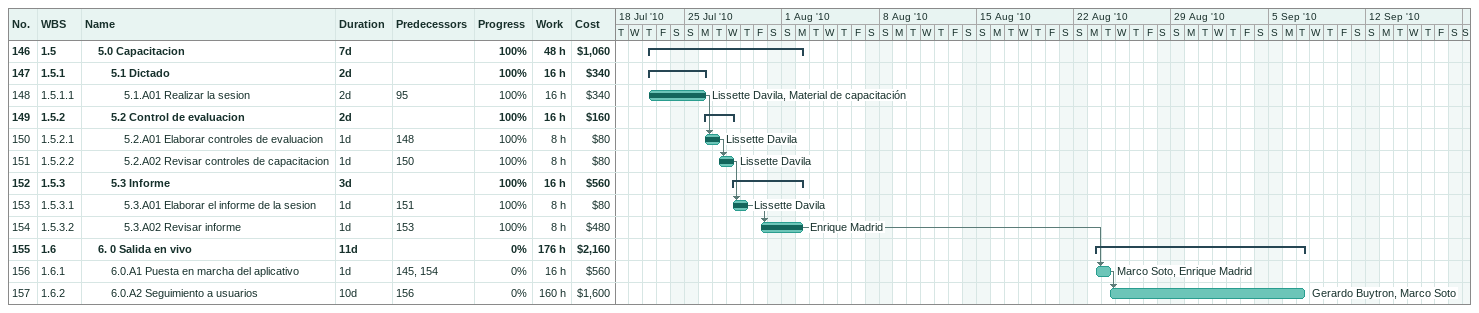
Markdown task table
| ID | WBS | Task | Duration | Start | Finish | Predecessors | Resources | % complete | Work (h) | Cost ($) |
|---|---|---|---|---|---|---|---|---|---|---|
| 146 | 1.5 | **5.0 Capacitacion** | 7d | 2010-07-22 | 2010-08-02 |  |  | 100 | 48 | 1060 |
| 147 | 1.5.1 | **5.1 Dictado** | 2d | 2010-07-22 | 2010-07-26 |  |  | 100 | 16 | 340 |
| 148 | 1.5.1.1 | 5.1.A01 Realizar la sesion | 2d | 2010-07-22 | 2010-07-26 | 95 | Lissette Davila, Material de capacitación | 100 | 16 | 340 |
| 149 | 1.5.2 | **5.2 Control de evaluacion** | 2d | 2010-07-26 | 2010-07-28 |  |  | 100 | 16 | 160 |
| 150 | 1.5.2.1 | 5.2.A01 Elaborar controles de evaluacion | 1d | 2010-07-26 | 2010-07-27 | 148 | Lissette Davila | 100 | 8 | 80 |
| 151 | 1.5.2.2 | 5.2.A02 Revisar controles de capacitacion | 1d | 2010-07-27 | 2010-07-28 | 150 | Lissette Davila | 100 | 8 | 80 |
| 152 | 1.5.3 | **5.3 Informe** | 3d | 2010-07-28 | 2010-08-02 |  |  | 100 | 16 | 560 |
| 153 | 1.5.3.1 | 5.3.A01 Elaborar el informe de la sesion | 1d | 2010-07-28 | 2010-07-29 | 151 | Lissette Davila | 100 | 8 | 80 |
| 154 | 1.5.3.2 | 5.3.A02 Revisar informe | 1d | 2010-07-30 | 2010-08-02 | 153 | Enrique Madrid | 100 | 8 | 480 |
| 155 | 1.6 | **6. 0 Salida en vivo** | 11d | 2010-08-23 | 2010-09-07 |  |  | 0 | 176 | 2160 |
| 156 | 1.6.1 | 6.0.A1 Puesta en marcha del aplicativo | 1d | 2010-08-23 | 2010-08-24 | 145, 154 | Marco Soto, Enrique Madrid | 0 | 16 | 560 |
| 157 | 1.6.2 | 6.0.A2 Seguimiento a usuarios | 10d | 2010-08-24 | 2010-09-07 | 156 | Gerardo Buytron, Marco Soto | 0 | 160 | 1600 |
